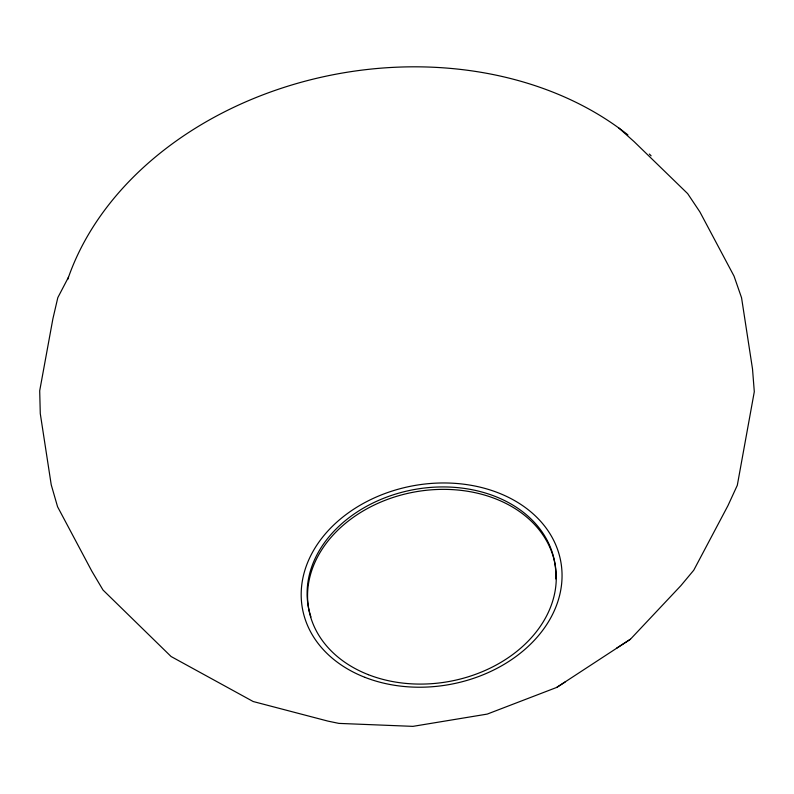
<?xml version="1.0" encoding="UTF-8"?>
<svg xmlns="http://www.w3.org/2000/svg" width="794" height="794" viewBox="0 0 794 794"><rect width="100%" height="100%" fill="white"/><g stroke="black" fill="none" stroke-linecap="round" stroke-linejoin="round"><path stroke-width="1.19" d="M68.522 277.116L57.813 297.641L52.89 318.811L39.7 390.787L40.276 413.595L51.223 484.777L57.575 506.761L91.816 571.144L103.022 590.041L171.087 656.519L253.197 701.529L328.041 721.141L338.889 723.394L412.94 726.361L487.238 714.094L556.723 687.415L565.169 681.986M556.723 687.415L630.426 639.239L680.835 585.704L693.767 570.201L727.929 505.689L737.308 485.303L754.3 391.71L752.514 368.972L741.566 297.79L734.043 276.133L699.921 211.968L687.673 193.637L634.039 141.57L618.873 128.052M616.66 648.152L630.426 639.239M67.698 279.498A330.006 253.901 -10.3 0 1 308.251 80.373A330.006 253.901 -10.3 0 1 627.915 134.92M649.373 154.056A330.006 253.901 -10.3 0 1 651.11 155.813M310.94 616.948A125.184 96.312 -10.3 0 1 418.359 488.846A125.184 96.312 -10.3 0 1 555.74 578.905M368.347 674.672A125.184 96.312 -10.3 0 0 556.266 578.935A125.184 96.312 -10.3 0 0 371.126 506.572A125.184 96.312 -10.3 0 0 368.347 674.672M364.942 677.342A131.298 101.027 -10.3 0 0 562.043 576.92A131.298 101.027 -10.3 0 0 367.86 501.014A131.298 101.027 -10.3 0 0 364.942 677.342"/></g></svg>
